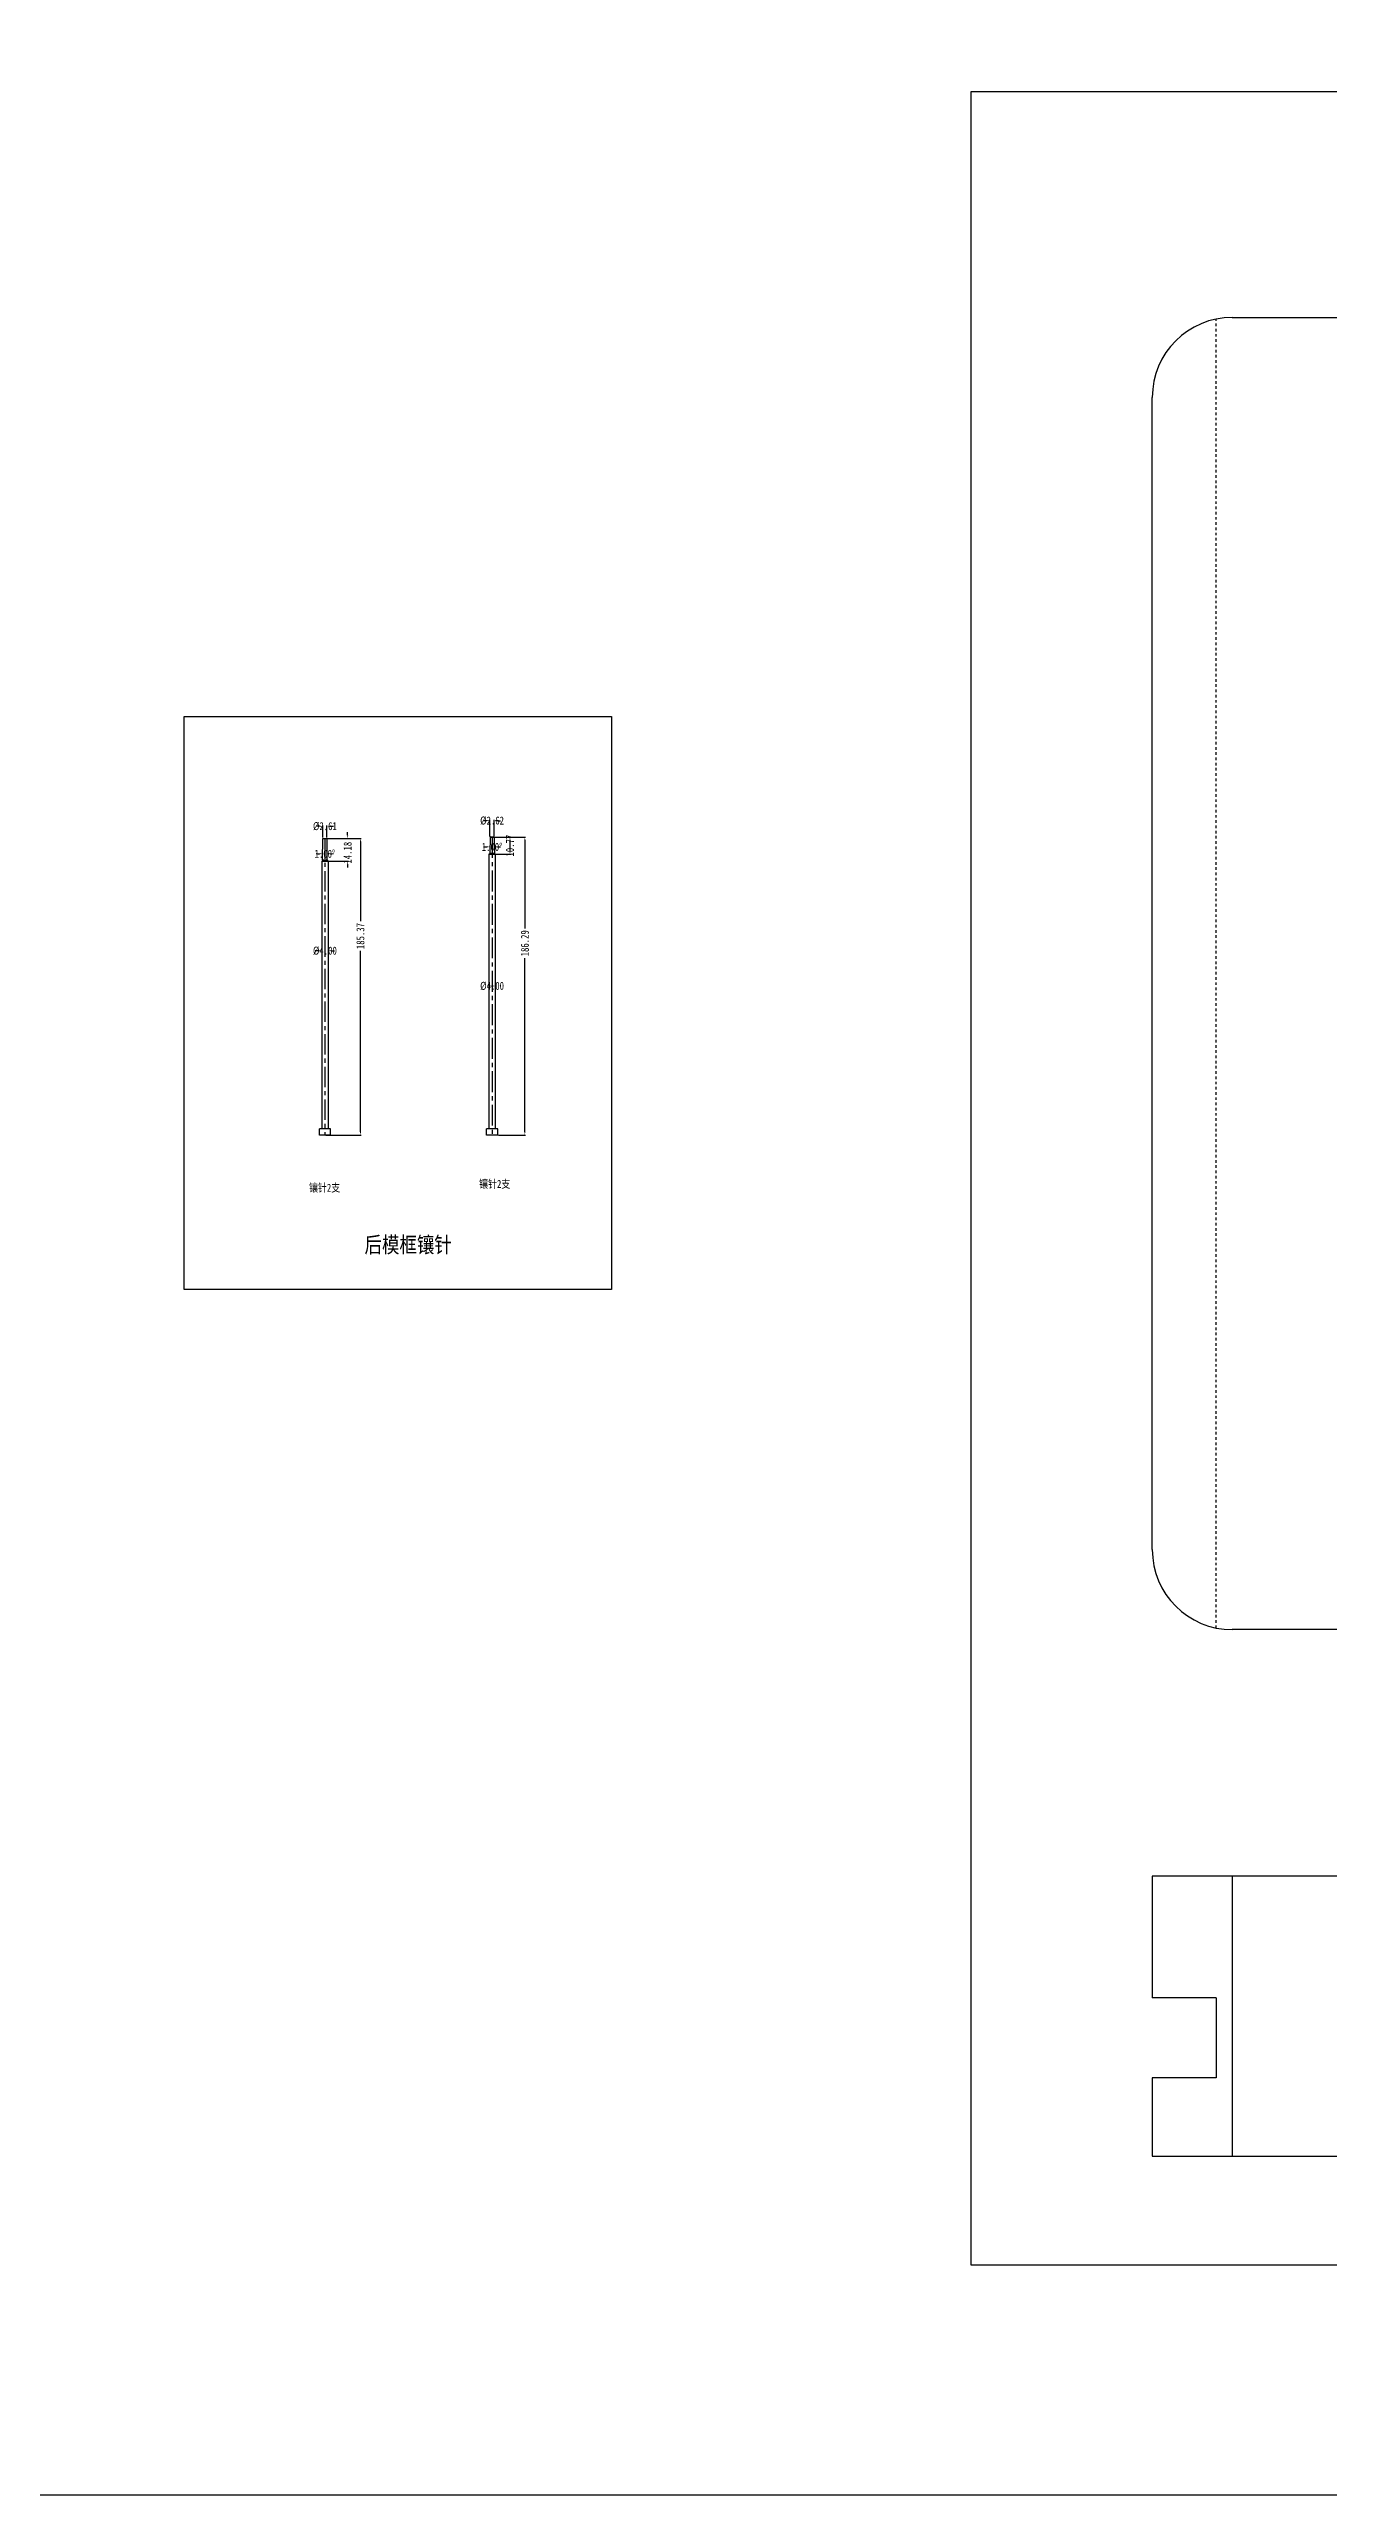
# Model space of a CAD drawing. Header units: millimetres. Extents: x 309 to 11345, y -1340 to 1318.
# Drawn here: x 6550 to 7350, y -1340 to 188 of the extents above; entities that cross this region are included whole.
import ezdxf

# ---------------------------------------------------------------- set-up
doc = ezdxf.new("R2010")
doc.units = ezdxf.units.MM
doc.header["$LTSCALE"] = 16.335
doc.header["$PDMODE"] = 3
doc.header["$PDSIZE"] = 0.3125
doc.linetypes.add('CENTER', pattern=[0.6, 0.375, -0.075, 0.075, -0.075])
doc.linetypes.add('HIDDEN', pattern=[0.2, 0.1, -0.1])
doc.layers.get('0').update_dxf_attribs({"linetype": 'CONTINUOUS'})
doc.layers.get('Defpoints').update_dxf_attribs({"linetype": 'CONTINUOUS'})
doc.layers.add('DEFAULT_2', color=8, linetype='HIDDEN')
doc.layers.add('dim', color=82, linetype='CONTINUOUS', lineweight=9)
doc.styles.get("Standard").update_dxf_attribs({"font": 'txt', "width": 0.8})
doc.dimstyles.get("Standard").update_dxf_attribs({"dimtxt": 0.15625, "dimasz": 0.1875, "dimexe": 0.125, "dimexo": 0.0625, "dimtad": 0, "dimtih": 1, "dimtoh": 1, "dimdsep": 46, "dimtxsty": 'Standard', "dimcen": 0.09, "dimadec": 0, "dimazin": 0, "dimtp": 0.01, "dimtm": 0.01, "dimtfac": 1, "dimtofl": 0, "dimtmove": 0, "dimatfit": 3, "dimfxl": 0, "dimtolj": 1, "dimarcsym": 0})
doc.dimstyles.new('STANDARD$0', dxfattribs={"dimscale": 2, "dimtxt": 3, "dimasz": 3, "dimexe": 1.25, "dimexo": 0.625, "dimgap": 0.5, "dimtad": 0, "dimdsep": 46, "dimlunit": 6, "dimtxsty": 'Standard', "dimblk": 'CLOSEDBLANK', "dimcen": 0, "dimclrt": 2, "dimazin": 2, "dimtfac": 2, "dimtmove": 1, "dimatfit": 3, "dimfxl": 0, "dimtolj": 1, "dimtzin": 0, "dimarcsym": 0})

# ---------------------------------------------------------------- blocks, each defined once
blk = doc.blocks.new('*D369')
at = {"layer": 'Defpoints', "color": 0}
for p in [(6827.5, -304.1), (6828, -314.8), (6838.7, -314.8)]:
    blk.add_point(p, dxfattribs=at)
at = {"layer": 'dim', "color": 4, "lineweight": -2}
for p, q in [((6828, -304.1), (6839.2, -304.1)), ((6828.5, -314.8), (6839.2, -314.8)), ((6838.7, -306.1), (6838.7, -312.8))]:
    blk.add_line(p, q, dxfattribs=at)
at = {"layer": 'dim', "color": 4}
for points in [[(6838.4, -306.1), (6839, -306.1), (6838.7, -304.1)], [(6838.4, -312.8), (6839, -312.8), (6838.7, -314.8)]]:
    blk.add_solid(points, dxfattribs=at)
at = {"layer": 'dim', "color": 6, "insert": (6838.7, -309.5), "char_height": 5, "attachment_point": 5, "rotation": 90}
blk.add_mtext('\\A1;10.77', dxfattribs=at)
blk = doc.blocks.new('*D370')
at = {"layer": 'Defpoints', "color": 0}
for p in [(6827.5, -304.1), (6831, -490.4), (6848, -490.4)]:
    blk.add_point(p, dxfattribs=at)
at = {"layer": 'dim', "color": 4, "lineweight": -2}
for p, q in [((6828, -304.1), (6848.5, -304.1)), ((6848, -306.1), (6848, -361.2)), ((6848, -488.4), (6848, -379.8)), ((6831.5, -490.4), (6848.5, -490.4))]:
    blk.add_line(p, q, dxfattribs=at)
at = {"layer": 'dim', "color": 4}
for points in [[(6847.7, -306.1), (6848.3, -306.1), (6848, -304.1)], [(6847.7, -488.4), (6848.3, -488.4), (6848, -490.4)]]:
    blk.add_solid(points, dxfattribs=at)
at = {"layer": 'dim', "color": 6, "insert": (6848, -370.5), "char_height": 5, "attachment_point": 5, "rotation": 90}
blk.add_mtext('\\A1;186.29', dxfattribs=at)
blk = doc.blocks.new('*D371')
at = {"layer": 'Defpoints', "color": 0}
for p in [(6825.5, -393.2), (6825.5, -397.2), (6829.5, -393.2)]:
    blk.add_point(p, dxfattribs=at)
at = {"layer": 'dim', "color": 4, "lineweight": -2}
for p, q in [((6825.5, -393.7), (6825.5, -397.7)), ((6829.5, -393.7), (6829.5, -397.7))]:
    blk.add_line(p, q, dxfattribs=at)
at = {"layer": 'dim', "color": 4}
for points in [[(6827.5, -396.9), (6827.5, -397.6), (6825.5, -397.2)], [(6827.5, -396.9), (6827.5, -397.6), (6829.5, -397.2)]]:
    blk.add_solid(points, dxfattribs=at)
at = {"layer": 'dim', "color": 6, "insert": (6827.5, -397.2), "char_height": 5, "attachment_point": 5}
blk.add_mtext('\\A1;%%c4.00', dxfattribs=at)
blk = doc.blocks.new('*D372')
at = {"layer": 'Defpoints', "color": 0}
for p in [(6826.2, -293.9), (6826.2, -304.3), (6828.8, -304.1)]:
    blk.add_point(p, dxfattribs=at)
at = {"layer": 'dim', "color": 4, "lineweight": -2}
for p, q in [((6824.2, -293.9), (6822.2, -293.9)), ((6826.2, -303.8), (6826.2, -293.4)), ((6828.8, -303.6), (6828.8, -293.4)), ((6830.8, -293.9), (6832.8, -293.9))]:
    blk.add_line(p, q, dxfattribs=at)
at = {"layer": 'dim', "color": 4}
for points in [[(6824.2, -293.5), (6824.2, -294.2), (6826.2, -293.9)], [(6830.8, -293.5), (6830.8, -294.2), (6828.8, -293.9)]]:
    blk.add_solid(points, dxfattribs=at)
at = {"layer": 'dim', "color": 6, "insert": (6827.5, -293.9), "char_height": 5, "attachment_point": 5}
blk.add_mtext('\\A1;%%c2.62', dxfattribs=at)
blk = doc.blocks.new('*D373')
at = {"layer": 'Defpoints', "color": 0}
for p in [(6721.7, -305), (6724.3, -297.4), (6724.3, -305)]:
    blk.add_point(p, dxfattribs=at)
at = {"layer": 'dim', "color": 4, "lineweight": -2}
for p, q in [((6719.7, -297.4), (6717.7, -297.4)), ((6721.7, -304.5), (6721.7, -296.9)), ((6724.3, -304.5), (6724.3, -296.9)), ((6726.3, -297.4), (6728.3, -297.4))]:
    blk.add_line(p, q, dxfattribs=at)
at = {"layer": 'dim', "color": 4}
for points in [[(6719.7, -297), (6719.7, -297.7), (6721.7, -297.4)], [(6726.3, -297), (6726.3, -297.7), (6724.3, -297.4)]]:
    blk.add_solid(points, dxfattribs=at)
at = {"layer": 'dim', "color": 6, "insert": (6723, -297.4), "char_height": 5, "attachment_point": 5}
blk.add_mtext('\\A1;%%c2.61', dxfattribs=at)
blk = doc.blocks.new('*D374')
at = {"layer": 'Defpoints', "color": 0}
for p in [(6723, -305), (6723, -319.2), (6737.2, -319.2)]:
    blk.add_point(p, dxfattribs=at)
at = {"layer": 'dim', "color": 4, "lineweight": -2}
for p, q in [((6723.5, -305), (6737.7, -305)), ((6737.2, -303), (6737.2, -301)), ((6723.5, -319.2), (6737.7, -319.2)), ((6737.2, -321.2), (6737.2, -323.2))]:
    blk.add_line(p, q, dxfattribs=at)
at = {"layer": 'dim', "color": 4}
for points in [[(6736.9, -303), (6737.6, -303), (6737.2, -305)], [(6736.9, -321.2), (6737.6, -321.2), (6737.2, -319.2)]]:
    blk.add_solid(points, dxfattribs=at)
at = {"layer": 'dim', "color": 6, "insert": (6737.2, -313.9), "char_height": 5, "attachment_point": 5, "rotation": 90}
blk.add_mtext('\\A1;14.18', dxfattribs=at)
blk = doc.blocks.new('*D375')
at = {"layer": 'Defpoints', "color": 0}
for p in [(6723, -305), (6723, -490.4), (6745.2, -490.4)]:
    blk.add_point(p, dxfattribs=at)
at = {"layer": 'dim', "color": 4, "lineweight": -2}
for p, q in [((6723.5, -305), (6745.7, -305)), ((6745.2, -307), (6745.2, -356.6)), ((6745.2, -488.4), (6745.2, -375.3)), ((6723.5, -490.4), (6745.7, -490.4))]:
    blk.add_line(p, q, dxfattribs=at)
at = {"layer": 'dim', "color": 4}
for points in [[(6744.9, -307), (6745.6, -307), (6745.2, -305)], [(6744.9, -488.4), (6745.6, -488.4), (6745.2, -490.4)]]:
    blk.add_solid(points, dxfattribs=at)
at = {"layer": 'dim', "color": 6, "insert": (6745.2, -366), "char_height": 5, "attachment_point": 5, "rotation": 90}
blk.add_mtext('\\A1;185.37', dxfattribs=at)
blk = doc.blocks.new('*D376')
at = {"layer": 'Defpoints', "color": 0}
for p in [(6721, -375.2), (6721, -375.2), (6725, -375.2)]:
    blk.add_point(p, dxfattribs=at)
at = {"layer": 'dim', "color": 4, "lineweight": -2}
for p, q in [((6719, -375.2), (6717, -375.2)), ((6727, -375.2), (6729, -375.2))]:
    blk.add_line(p, q, dxfattribs=at)
at = {"layer": 'dim', "color": 4}
for points in [[(6719, -374.9), (6719, -375.5), (6721, -375.2)], [(6727, -374.9), (6727, -375.5), (6725, -375.2)]]:
    blk.add_solid(points, dxfattribs=at)
at = {"layer": 'dim', "color": 6, "insert": (6723, -375.2), "char_height": 5, "attachment_point": 5}
blk.add_mtext('\\A1;%%c4.00', dxfattribs=at)
blk = doc.blocks.new('*D377')
at = {"layer": 'Defpoints', "color": 0}
for p in [(6826.2, -304.1), (6828.8, -304.1), (6826.1, -314.3), (6827.1, -310.3), (6828.9, -314.3)]:
    blk.add_point(p, dxfattribs=at)
at = {"layer": 'dim', "color": 4, "lineweight": -2}
for start, end in [(268.0307, 268.7653), (271.2347, 271.9693)]:
    blk.add_arc((6827.5, -154.3), 156, start, end, dxfattribs=at)
at = {"layer": 'dim', "color": 4}
for points in [[(6824.2, -309.9), (6824.2, -310.6), (6826.2, -310.3)], [(6830.9, -310.6), (6830.9, -309.9), (6828.9, -310.3)]]:
    blk.add_solid(points, dxfattribs=at)
at = {"layer": 'dim', "color": 6, "insert": (6827.5, -310.3), "char_height": 5, "attachment_point": 5}
blk.add_mtext('\\A1;1.00°', dxfattribs=at)
blk = doc.blocks.new('*D378')
at = {"layer": 'Defpoints', "color": 0}
for p in [(6721.7, -305), (6724.3, -305), (6721.6, -318.7), (6722.6, -314.6), (6724.4, -318.7)]:
    blk.add_point(p, dxfattribs=at)
at = {"layer": 'dim', "color": 4, "lineweight": -2}
for start, end in [(268.0622, 268.7811), (271.2189, 271.9378)]:
    blk.add_arc((6723, -155.2), 159.4, start, end, dxfattribs=at)
at = {"layer": 'dim', "color": 4}
for points in [[(6719.6, -314.2), (6719.6, -314.9), (6721.6, -314.6)], [(6726.4, -314.9), (6726.4, -314.2), (6724.4, -314.6)]]:
    blk.add_solid(points, dxfattribs=at)
at = {"layer": 'dim', "color": 6, "insert": (6723, -314.6), "char_height": 5, "attachment_point": 5}
blk.add_mtext('\\A1;1.00°', dxfattribs=at)

msp = doc.modelspace()

# ---------------------------------------------------------------- linework, layer by layer
at = {"color": 7, "linetype": 'Continuous'}
for p, q in [((7290.263, 20.599), (7385.263, 20.599)), ((7240.263, -749.401), (7240.263, -29.401)), ((6721.594, -318.669), (6721.714, -304.995)), ((6721.715, -304.995), (6724.326, -304.995)), ((6724.447, -318.669), (6724.328, -304.995)), ((6826.217, -304.076), (6826.127, -314.346)), ((6826.217, -304.076), (6828.831, -304.076)), ((6828.831, -304.076), (6828.921, -314.346)), ((6721.021, -319.173), (6721.021, -486.363)), ((6721.021, -319.173), (6725.021, -319.173)), ((6721.714, -318.67), (6721.211, -319.173)), ((6724.328, -318.67), (6721.714, -318.67)), ((6724.328, -318.67), (6724.831, -319.173)), ((6725.021, -319.173), (6725.021, -486.363)), ((6825.524, -314.849), (6825.524, -486.363)), ((6825.524, -314.849), (6829.524, -314.849)), ((6826.217, -314.346), (6825.714, -314.849)), ((6828.831, -314.346), (6826.217, -314.346)), ((6828.831, -314.346), (6829.334, -314.849)), ((6829.524, -314.849), (6829.524, -486.363)), ((6726.521, -486.363), (6719.521, -486.363)), ((6719.521, -490.363), (6719.521, -486.363)), ((6726.521, -490.363), (6726.521, -486.363)), ((6831.024, -486.363), (6824.024, -486.363)), ((6824.024, -490.363), (6824.024, -486.363)), ((6831.024, -490.363), (6831.024, -486.363)), ((6726.521, -490.363), (6719.521, -490.363)), ((6831.024, -490.363), (6824.024, -490.363)), ((8025.263, -799.401), (7290.263, -799.401)), ((7240.263, -953.465), (7240.263, -1029.465)), ((8075.263, -953.465), (7240.263, -953.465)), ((7290.263, -953.465), (7290.263, -1128.465)), ((7280.263, -1029.465), (7240.263, -1029.465)), ((7280.263, -1029.465), (7280.263, -1079.465)), ((7240.263, -1079.465), (7240.263, -1128.465)), ((7280.263, -1079.465), (7240.263, -1079.465)), ((7240.263, -1128.465), (8075.263, -1128.465))]:
    msp.add_line(p, q, dxfattribs=at)
at = {"color": 1, "linetype": 'CENTER', "ltscale": 2.079776}
msp.add_line((6723.021, -304.995), (6723.021, -490.363), dxfattribs=at)
at = {"color": 1, "linetype": 'CENTER', "ltscale": 2.13356}
msp.add_line((6827.524, -304.076), (6827.524, -490.363), dxfattribs=at)
for points in [[(309.345, 1318.376), (11344.662, 1318.376), (11344.662, -1340.189), (309.345, -1340.189)], [(7127.112, 161.769), (8593.039, 161.769), (8593.039, -1196.439), (7127.112, -1196.439)], [(6635.043, -228.896), (6902.15, -228.896), (6902.15, -586.861), (6635.043, -586.861)]]:
    msp.add_lwpolyline(points, close=True)
at = {"color": 7, "linetype": 'Continuous'}
for centre, start, end in [((7290.263, -29.401), 90, 180), ((7290.263, -749.401), 180, 270)]:
    msp.add_arc(centre, 50, start, end, dxfattribs=at)
at = {"layer": 'DEFAULT_2', "color": 8, "linetype": 'HIDDEN'}
msp.add_line((7280.263, -798.391), (7280.263, 19.589), dxfattribs=at)
for points, knots in [([(6826.298, -304.076), (6826.364, -304.076), (6826.524, -304.114), (6826.798, -304.181), (6827.141, -304.247), (6827.392, -304.266), (6827.524, -304.266)], [0, 0, 0, 0, 0.15762383, 0.3934855, 0.68299144, 1, 1, 1, 1]), ([(6826.581, -304.125), (6826.553, -304.118), (6826.461, -304.098), (6826.368, -304.076), (6826.303, -304.076)], [0, 0, 0, 0, 0.30941537, 1, 1, 1, 1]), ([(6827.524, -304.26), (6827.352, -304.26), (6827.033, -304.23), (6826.723, -304.158), (6826.581, -304.125)], [0, 0, 0, 0, 0.54172092, 1, 1, 1, 1]), ([(6827.524, -304.266), (6827.655, -304.266), (6827.906, -304.247), (6828.25, -304.181), (6828.523, -304.114), (6828.684, -304.076), (6828.749, -304.076)], [0, 0, 0, 0, 0.31700366, 0.60652528, 0.84239166, 1, 1, 1, 1]), ([(6828.465, -304.125), (6828.323, -304.158), (6828.014, -304.23), (6827.696, -304.26), (6827.524, -304.26)], [0, 0, 0, 0, 0.45839548, 1, 1, 1, 1]), ([(6828.745, -304.076), (6828.727, -304.076), (6828.632, -304.085), (6828.54, -304.107), (6828.465, -304.125)], [0, 0, 0, 0, 0.18718621, 1, 1, 1, 1])]:
    msp.add_open_spline(points, degree=3, knots=knots, dxfattribs=at)

# ---------------------------------------------------------------- texts
at = {"attachment_point": 1}
for s, insert, char_height, width in [('{\\fSimSun|b0|i0|c134|p2;镶针}2{\\fSimSun|b0|i0|c134|p2;支}', (6819.375, -518.397), 5, 33.51686), ('{\\fSimSun|b0|i0|c134|p2;镶针}2{\\fSimSun|b0|i0|c134|p2;支}', (6713.036, -520.776), 5, 33.51686), ('{\\fSimSun|b0|i0|c134|p2;后模框镶针}', (6747.757, -553.894), 10, 76.2511)]:
    msp.add_mtext(s, dxfattribs=dict(at, insert=insert, char_height=char_height, width=width))

# ---------------------------------------------------------------- dimensions: what is measured, and where the dimension line sits
at = {"layer": 'dim'}
for base, p1, p2, picture, middle in [((6724.326, -297.375), (6721.714, -304.972), (6724.326, -304.995), '*D373', (6723.02, -297.375)), ((6826.215, -293.87), (6828.831, -304.076), (6826.215, -304.311), '*D372', (6827.523, -293.87)), ((6721.021, -375.186), (6725.021, -375.186), (6721.021, -375.186), '*D376', (6723.021, -375.186)), ((6825.524, -397.22), (6829.524, -393.193), (6825.524, -393.193), '*D371', (6827.524, -397.22))]:
    dim = msp.add_linear_dim(base=base, p1=p1, p2=p2, text='%%c<>', dimstyle='STANDARD$0', override={"dimscale": 1, "dimtxt": 5, "dimasz": 2, "dimexe": 0.49975, "dimexo": 0.49975, "dimgap": 0, "dimzin": 0, "dimlunit": 2, "dimclrd": 4, "dimclre": 4, "dimclrt": 6, "dimazin": 0, "dimtfac": 1, "dimtofl": 0, "dimtmove": 0}, dxfattribs=at)
    dim.commit()
    dim.dimension.update_dxf_attribs({"geometry": picture, "text_midpoint": middle, "dimtype": 160})
for base, line1, line2, picture, middle in [((6722.557, -314.612), ((6721.594, -318.669), (6721.714, -304.995)), ((6724.447, -318.669), (6724.328, -304.995)), '*D378', (6723.021, -314.613)), ((6827.07, -310.271), ((6826.217, -304.076), (6826.127, -314.346)), ((6828.831, -304.076), (6828.921, -314.346)), '*D377', (6827.524, -310.272))]:
    dim = msp.add_angular_dim_2l(base=base, line1=line1, line2=line2, dimstyle='Standard', override={"dimtxt": 5, "dimasz": 2, "dimexe": 0.49975, "dimexo": 0.49975, "dimgap": 0, "dimtih": 0, "dimtoh": 0, "dimzin": 0, "dimcen": 0, "dimclrd": 4, "dimclre": 4, "dimclrt": 6, "dimadec": 2, "dimtp": 0, "dimtm": 0, "dimtzin": 0}, dxfattribs=at)
    dim.commit()
    dim.dimension.update_dxf_attribs({"geometry": picture, "text_midpoint": middle, "dimtype": 162})
for base, p1, p2, picture, middle in [((6737.243, -319.173), (6723.021, -304.995), (6723.021, -319.173), '*D374', (6737.243, -313.857)), ((6745.223, -490.363), (6723.021, -304.995), (6723.021, -490.363), '*D375', (6745.223, -365.963)), ((6838.713, -314.849), (6827.524, -304.076), (6827.994, -314.849), '*D369', (6838.713, -309.463)), ((6848.007, -490.363), (6827.524, -304.076), (6831.024, -490.363), '*D370', (6848.007, -370.496))]:
    dim = msp.add_linear_dim(base=base, p1=p1, p2=p2, angle=90, dimstyle='STANDARD$0', override={"dimscale": 1, "dimtxt": 5, "dimasz": 2, "dimexe": 0.49975, "dimexo": 0.49975, "dimgap": 0, "dimzin": 0, "dimlunit": 2, "dimclrd": 4, "dimclre": 4, "dimclrt": 6, "dimazin": 0, "dimtfac": 1, "dimtofl": 0, "dimtmove": 0}, dxfattribs=at)
    dim.commit()
    dim.dimension.update_dxf_attribs({"geometry": picture, "text_midpoint": middle, "dimtype": 160})

doc.saveas('drawing.dxf')
